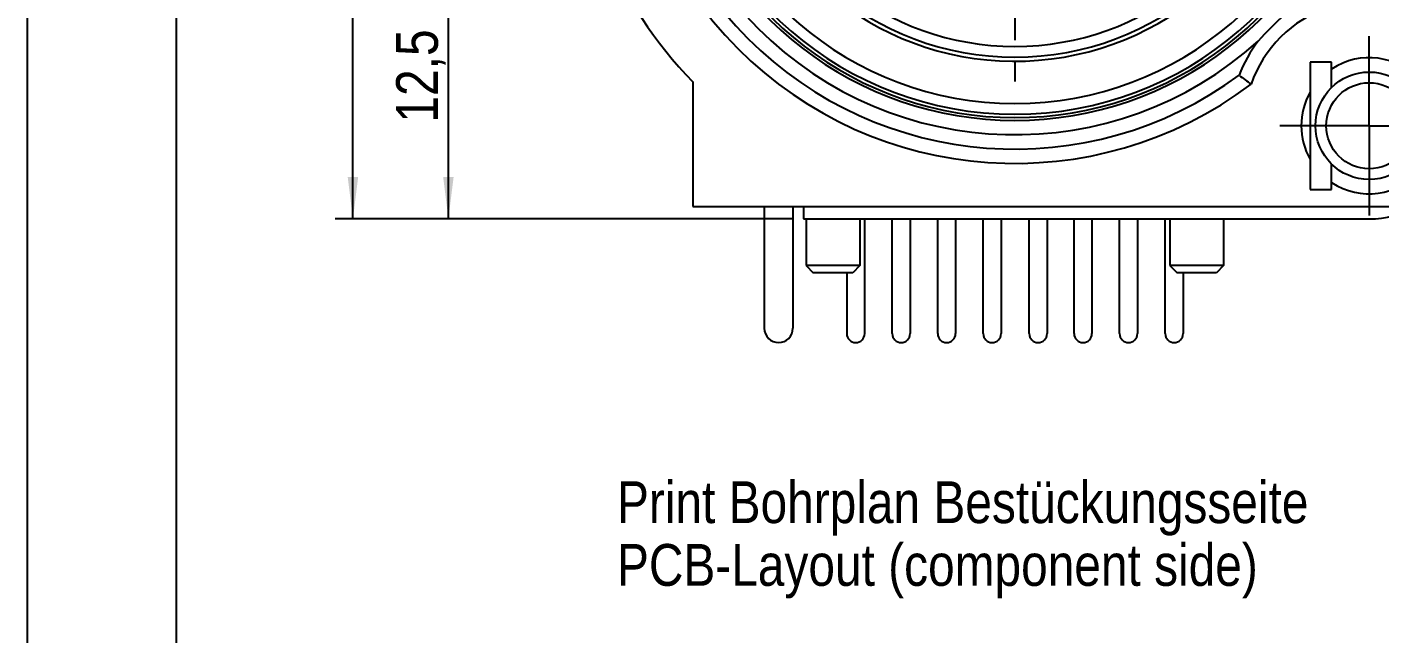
# Model space of a CAD drawing. Header units: millimetres. Extents: x 0 to 420, y 0 to 297.
# Drawn here: x 0 to 113.4, y 145.9 to 196.7 of the extents above; entities that cross this region are included whole.
import ezdxf

# ---------------------------------------------------------------- set-up
doc = ezdxf.new("R2010")
doc.units = ezdxf.units.MM
doc.header["$LTSCALE"] = 23.1
doc.linetypes.add('CENTER', pattern=[0.6, 0.375, -0.075, 0.075, -0.075])
doc.layers.get('0').update_dxf_attribs({"linetype": 'CONTINUOUS'})
for name, color, linetype in [('_03_2D_DRAWING_DIMENSION', 7, 'CONTINUOUS'), ('BEZUGSACHSEN', 7, 'CONTINUOUS'), ('DEFAULT_1', 7, 'CENTER'), ('FASEN', 7, 'CONTINUOUS'), ('RUNDUNGEN', 7, 'CONTINUOUS')]:
    doc.layers.add(name, color=color, linetype=linetype)
doc.styles.get("Standard").update_dxf_attribs({"font": 'arialn.ttf'})
doc.dimstyles.new('DIMSTYLE_1', dxfattribs={"dimtxt": 3.5, "dimasz": 3.5, "dimexe": 1.5, "dimexo": 1, "dimgap": 0.875, "dimtad": 1, "dimlfac": 0.333333, "dimdsep": 46, "dimtxsty": 'STANDARD', "dimblk": '_FILLED', "dimblk1": '_FILLED', "dimblk2": '_FILLED', "dimcen": 0.09, "dimclrt": 7, "dimazin": 2, "dimtp": 0.2, "dimtm": 0.2, "dimtfac": 1, "dimtofl": 0, "dimtmove": 0, "dimatfit": 3, "dimldrblk": '_FILLED', "dimfxl": 1, "dimtolj": 1, "dimarcsym": 0})

# ---------------------------------------------------------------- blocks, each defined once
blk = doc.blocks.new('_FILLED')
at = {"color": 0, "linetype": 'BYBLOCK'}
blk.add_solid([(0, 0), (-1, 0.125), (-1, -0.125)], dxfattribs=at)
blk = doc.blocks.new('*D0')
at = {"layer": '_03_2D_DRAWING_DIMENSION', "color": 7}
for p, q in [((54.48, 218.14), (33.81, 218.14)), ((35.31, 218.14), (35.31, 199.39)), ((35.31, 180.64), (35.31, 199.39)), ((64.08, 180.64), (33.81, 180.64))]:
    blk.add_line(p, q, dxfattribs=at)
at = {"layer": '_03_2D_DRAWING_DIMENSION', "color": 7, "xscale": 3.5, "yscale": 3.5, "zscale": 3.5}
for p, rotation in [((35.31, 218.14), 90), ((35.31, 180.64), 270)]:
    blk.add_blockref('_FILLED', p, dxfattribs=dict(at, rotation=rotation))
at = {"layer": '_03_2D_DRAWING_DIMENSION', "color": 7, "insert": (30.93, 199.39), "char_height": 3.5, "width": 24.612, "attachment_point": 2, "rotation": 90, "line_spacing_factor": 0.9}
blk.add_mtext('12,5{\\ftxt;\\W0.0001;\\H0.0001;\\~}{\\ftxt;\\W1.0;\\H3.5; }[0.492]', dxfattribs=at)
blk = doc.blocks.new('*D1')
at = {"layer": '_03_2D_DRAWING_DIMENSION', "color": 7}
for p, q in [((52.08, 255.64), (25.81, 255.64)), ((27.31, 255.64), (27.31, 218.14)), ((27.31, 180.64), (27.31, 218.14)), ((64.08, 180.64), (25.81, 180.64))]:
    blk.add_line(p, q, dxfattribs=at)
at = {"layer": '_03_2D_DRAWING_DIMENSION', "color": 7, "xscale": 3.5, "yscale": 3.5, "zscale": 3.5}
for p, rotation in [((27.31, 255.64), 90), ((27.31, 180.64), 270)]:
    blk.add_blockref('_FILLED', p, dxfattribs=dict(at, rotation=rotation))
at = {"layer": '_03_2D_DRAWING_DIMENSION', "color": 7, "insert": (22.93, 218.14), "char_height": 3.5, "width": 21.308, "attachment_point": 2, "rotation": 90, "line_spacing_factor": 0.9}
blk.add_mtext('25{\\ftxt;\\W0.0001;\\H0.0001;\\~}{\\ftxt;\\W1.0;\\H3.5; }[0.984]', dxfattribs=at)
blk = doc.blocks.new('*D2')
at = {"layer": '_03_2D_DRAWING_DIMENSION', "color": 7}
for p, q in [((45.28, 248.84), (45.28, 279.35)), ((120.28, 189.44), (120.28, 279.35)), ((45.28, 277.85), (82.78, 277.85)), ((120.28, 277.85), (82.78, 277.85))]:
    blk.add_line(p, q, dxfattribs=at)
at = {"layer": '_03_2D_DRAWING_DIMENSION', "color": 7, "xscale": 3.5, "yscale": 3.5, "zscale": 3.5, "rotation": 180}
blk.add_blockref('_FILLED', (45.28, 277.85), dxfattribs=at)
at = {"layer": '_03_2D_DRAWING_DIMENSION', "color": 7, "xscale": 3.5, "yscale": 3.5, "zscale": 3.5}
blk.add_blockref('_FILLED', (120.28, 277.85), dxfattribs=at)
at = {"layer": '_03_2D_DRAWING_DIMENSION', "color": 7, "insert": (82.78, 282.22), "char_height": 3.5, "width": 21.308, "attachment_point": 2, "line_spacing_factor": 0.9}
blk.add_mtext('25{\\ftxt;\\W0.0001;\\H0.0001;\\~}{\\ftxt;\\W1.0;\\H3.5; }[0.984]', dxfattribs=at)

msp = doc.modelspace()

# ---------------------------------------------------------------- linework, layer by layer
at = {"color": 7}
for p, q in [((0, 297), (0, 0)), ((12.5, 287), (12.5, 10)), ((109.3308, 193.7663), (107.5308, 193.7663)), ((107.5308, 193.7663), (107.5308, 183.1163)), ((109.3308, 191.6549), (109.3308, 193.7663)), ((55.7808, 192.1173), (55.7808, 181.6913)), ((109.3308, 183.1163), (109.3308, 185.2277)), ((107.5308, 183.1163), (109.3308, 183.1163)), ((55.7808, 181.6913), (116.3895, 181.6913)), ((61.7808, 181.6913), (61.7808, 171.4913)), ((64.1808, 181.6913), (64.1808, 171.4913)), ((70.1958, 171.0413), (70.1958, 180.6413)), ((72.5058, 171.0413), (72.5058, 180.6413)), ((74.0058, 180.6413), (74.0058, 171.0413)), ((76.3158, 171.0413), (76.3158, 180.6413)), ((77.8158, 180.6413), (77.8158, 171.0413)), ((80.1258, 171.0413), (80.1258, 180.6413)), ((81.6258, 180.6413), (81.6258, 171.0413)), ((83.9808, 171.0413), (83.9808, 180.6413)), ((85.4808, 180.6413), (85.4808, 171.0413)), ((87.7458, 171.0413), (87.7458, 180.6413)), ((89.2458, 180.6413), (89.2458, 171.0413)), ((91.5558, 171.0413), (91.5558, 180.6413)), ((93.0558, 180.6413), (93.0558, 171.0413)), ((95.3808, 171.0413), (95.3808, 180.6413)), ((68.6958, 176.1413), (68.6958, 171.0413)), ((96.8808, 176.1413), (96.8808, 171.0413))]:
    msp.add_line(p, q, dxfattribs=at)
msp.add_circle((112.4808, 188.4413), 4.5, dxfattribs=at)
for centre, radius, start, end in [((82.7808, 218.1413), 24.3, 192.75874, 351.480376), ((82.7808, 218.1413), 23.9543, 188.642993, 351.357007), ((82.7808, 218.1413), 23.0544, 192.780469, 347.219531), ((82.7808, 218.1413), 37.5, 203.073918, 223.94552), ((112.4808, 188.4413), 5.7, 236.452262, 123.547738), ((112.4808, 188.4413), 5.7, 150.275671, 209.724329), ((62.9808, 171.4913), 1.2, 180, 360), ((69.4458, 171.0413), 0.75, 180, 360), ((73.2558, 171.0413), 0.75, 180, 360), ((77.0658, 171.0413), 0.75, 180, 360), ((80.8758, 171.0413), 0.75, 180, 360), ((84.7308, 171.0413), 0.75, 180, 360), ((88.4958, 171.0413), 0.75, 180, 360), ((92.3058, 171.0413), 0.75, 180, 360), ((96.1308, 171.0413), 0.75, 180, 360)]:
    msp.add_arc(centre, radius, start, end, dxfattribs=at)
at = {"layer": 'BEZUGSACHSEN', "color": 7}
for p, q in [((112.4808, 188.4413), (112.4808, 195.9413)), ((112.4808, 188.4413), (104.9808, 188.4413)), ((112.4808, 188.4413), (119.9808, 188.4413)), ((112.4808, 188.4413), (112.4808, 180.9413)), ((65.0808, 181.6913), (65.0808, 180.6413)), ((65.0808, 180.6413), (112.4808, 180.6413)), ((65.2908, 180.6413), (65.2908, 176.7413)), ((69.7908, 180.6413), (69.7908, 176.7413)), ((95.7708, 180.6413), (95.7708, 176.7413)), ((100.2708, 180.6413), (100.2708, 176.7413))]:
    msp.add_line(p, q, dxfattribs=at)
msp.add_circle((112.4808, 188.4413), 3.6, dxfattribs=at)
msp.add_arc((112.4808, 188.4413), 7.8, 270, 299.931082, dxfattribs=at)
at = {"layer": 'DEFAULT_1', "color": 7}
msp.add_line((82.7808, 218.1413), (82.7808, 190.8413), dxfattribs=at)
at = {"layer": 'FASEN', "color": 7}
for p, q in [((69.7908, 176.7413), (65.2908, 176.7413)), ((65.2908, 176.7413), (65.8908, 176.1413)), ((69.1908, 176.1413), (65.8908, 176.1413)), ((69.7908, 176.7413), (69.1908, 176.1413)), ((100.2708, 176.7413), (95.7708, 176.7413)), ((95.7708, 176.7413), (96.3708, 176.1413)), ((99.6708, 176.1413), (96.3708, 176.1413)), ((100.2708, 176.7413), (99.6708, 176.1413))]:
    msp.add_line(p, q, dxfattribs=at)
at = {"layer": 'RUNDUNGEN', "color": 7}
for centre, radius, start, end in [((82.7808, 218.1413), 28.7328, 106.998637, 73.001363), ((82.7808, 218.1413), 27.8328, 107.565378, 72.434625), ((82.7808, 218.1413), 29.25, 120, 60), ((82.7808, 218.1413), 29.0183, 120, 60), ((82.7808, 218.1413), 30.45, 137.977928, 312.028894), ((82.7808, 218.1413), 32.85, 142.945004, 307.054996), ((82.7808, 218.1413), 31.65, 143.575369, 306.424631), ((112.4808, 188.4413), 10.5, 109.377554, 160.622446), ((131.0716, 169.8506), 37.9172, 132.614513, 137.385487), ((112.4808, 188.4413), 11.7, 142.752672, 158.788547), ((137.1026, 239.1428), 58.4946, 232.598863, 233.824579)]:
    msp.add_arc(centre, radius, start, end, dxfattribs=at)

# ---------------------------------------------------------------- texts
at = {"color": 7, "insert": (49.4383, 158.6787), "char_height": 3.5, "width": 64.064, "attachment_point": 1, "line_spacing_factor": 0.9}
msp.add_mtext('Print Bohrplan Bestückungsseite\\PPCB-Layout (component side)', dxfattribs=at)

# ---------------------------------------------------------------- dimensions: what is measured, and where the dimension line sits
at = {"layer": '_03_2D_DRAWING_DIMENSION', "color": 7}
dim = msp.add_linear_dim(base=(120.2808, 277.8493), p1=(45.2808, 247.8413), p2=(120.2808, 188.4413), dimstyle='DIMSTYLE_1', dxfattribs=at)
dim.commit()
dim.dimension.update_dxf_attribs({"geometry": '*D2', "text_midpoint": (82.7808, 277.8493), "dimtype": 160})
for base, p1, p2, angle, picture, middle in [((27.3065, 255.6413), (65.0808, 180.6413), (53.0808, 255.6413), 90, '*D1', (27.3065, 218.1413)), ((35.3065, 180.6413), (55.4808, 218.1413), (65.0808, 180.6413), 270, '*D0', (35.3065, 199.3913))]:
    dim = msp.add_linear_dim(base=base, p1=p1, p2=p2, angle=angle, dimstyle='DIMSTYLE_1', dxfattribs=at)
    dim.commit()
    dim.dimension.update_dxf_attribs({"geometry": picture, "text_midpoint": middle, "dimtype": 160})

doc.saveas('drawing.dxf')
